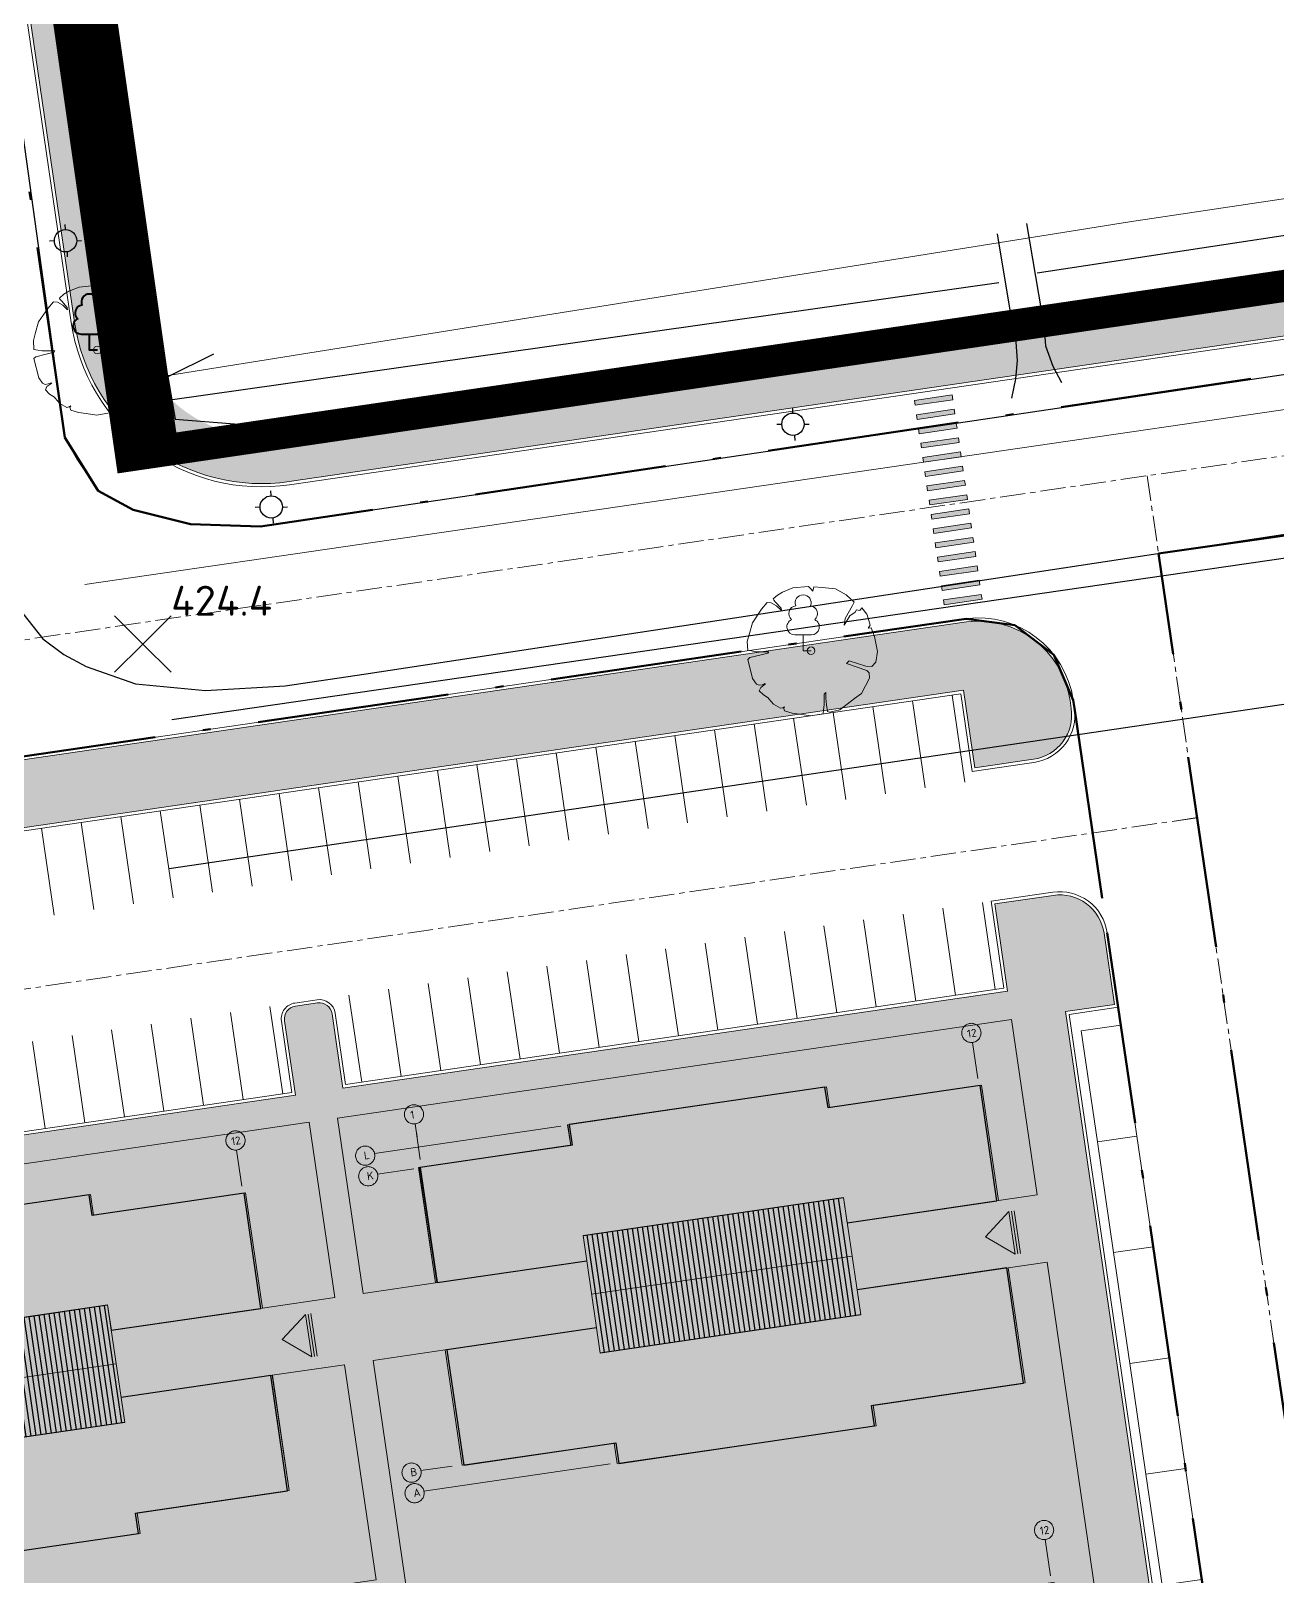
# Model space of a CAD drawing. Header units: metres. Extents: x 2 to 659295185, y -28 to 1124222152.
# Drawn here: x 657062.6 to 657140.5, y 1124363 to 1124459.6 of the extents above; entities that cross this region are included whole.
import ezdxf

# ---------------------------------------------------------------- set-up
doc = ezdxf.new("R2010")
doc.units = ezdxf.units.M
doc.header["$MEASUREMENT"] = 0
for name, pattern in [('ACAD_ISO10W100', [18.5, 12, -3, 0.5, -3]), ('CENTER', [50.8, 31.75, -6.35, 6.35, -6.35]), ('DASHED', [0.75, 0.5, -0.25])]:
    doc.linetypes.add(name, pattern=pattern)
doc.layers.get('0').update_dxf_attribs({"linetype": 'CONTINUOUS'})
for name, color, linetype, lineweight in [("a''brocal", 220, 'CONTINUOUS', 15), ('ACOTADO 500', 7, 'CONTINUOUS', 15), ('Arboles a conservar', 114, 'CONTINUOUS', 15), ('arboles a eliminar', 1, 'CONTINUOUS', 15), ('AREA PARA BASURA', 9, 'CONTINUOUS', 15), ('area verde', 76, 'CONTINUOUS', 13), ('AT', 210, 'CONTINUOUS', 50), ('Canal Drenaje Existente', 162, 'CONTINUOUS', 20), ('Cerca concreto', 12, 'CONTINUOUS', 15), ('eje vial', 1, 'CENTER', 15), ('estaciomamiento', 8, 'CONTINUOUS', 15), ('flecha', 4, 'CONTINUOUS', 15), ('MANZANA URBA', 30, 'ACAD_ISO10W100', 80), ('paso peatonal', 252, 'CONTINUOUS', 5)]:
    doc.layers.add(name, color=color, linetype=linetype, lineweight=lineweight)
doc.layers.add('AREA ACERA', color=7, linetype='CONTINUOUS', lineweight=15, true_color=0xfbe193)
for name, color, linetype in [('CANAL', 5, 'CONTINUOUS'), ('CARRET-PAV', 10, 'CONTINUOUS'), ('CONCRETO', 7, 'DASHED'), ('CURVAS', 2, 'CONTINUOUS'), ('EDIFICIO', 7, 'CONTINUOUS'), ('MANZANA', 30, 'CONTINUOUS'), ('POSTE', 2, 'CONTINUOUS'), ('PUENTE', 7, 'CONTINUOUS'), ('PUNTO-ELEV', 7, 'CONTINUOUS')]:
    doc.layers.add(name, color=color, linetype=linetype)
doc.styles.add('SIMPLEX', font='SIMPLEX', dxfattribs={"width": 1.33})
doc.styles.add('СПДС', font='isocpeur.ttf')

# ---------------------------------------------------------------- blocks, each defined once
blk = doc.blocks.new('SPOTX')
for points in [[(-0.707, -0.707), (0, 0), (0.707, 0.707)], [(0.707, -0.707), (0, 0), (-0.707, 0.707)]]:
    blk.add_lwpolyline(points)
blk = doc.blocks.new('POSTES')
at = {"layer": 'POSTE', "elevation": 431.35}
for points in [[(657806.936, 1127520.61), (657806.945, 1127520.31)], [(657805.972, 1127519.598), (657806.272, 1127519.606)], [(657807.681, 1127519.598), (657807.981, 1127519.606)], [(657807.075, 1127518.893), (657807.083, 1127518.593)]]:
    blk.add_lwpolyline(points, dxfattribs=at)
at = {"layer": 'POSTE', "color": 2}
blk.add_circle((657806.976, 1127519.601, 425.065), 0.7, dxfattribs=at)
blk = doc.blocks.new('fundacion edificio')
at = {"layer": 'EDIFICIO', "lineweight": 15, "ltscale": 4, "elevation": 0, "flags": 128}
for points in [[(656675.553, 1124313.759), (656674.5, 1124320.962), (656683.999, 1124322.351), (656683.811, 1124323.637), (656699.989, 1124326.002), (656700.177, 1124324.716), (656709.676, 1124326.105), (656710.729, 1124318.902), (656701.282, 1124317.52), (656701.051, 1124319.099), (656684.774, 1124316.719), (656685.005, 1124315.141), (656675.553, 1124313.759)], [(656676.166, 1124309.563), (656677.22, 1124302.36), (656686.719, 1124303.749), (656686.907, 1124302.462), (656703.085, 1124304.828), (656702.897, 1124306.114), (656712.396, 1124307.503), (656711.343, 1124314.706), (656701.895, 1124313.325), (656702.125, 1124311.752), (656685.848, 1124309.372), (656685.619, 1124310.945), (656676.166, 1124309.563)]]:
    blk.add_lwpolyline(points, dxfattribs=at)
blk = doc.blocks.new('Edificio')
h = blk.add_hatch(color=252)
h.dxf.hatch_style = 1
h.paths.add_polyline_path([(660750.426, 1121426.812), (660750.324, 1121426.812), (660750.324, 1121419.532), (660750.426, 1121419.532)])
h.paths.add_polyline_path([(660760.026, 1121428.112), (660759.924, 1121428.112), (660759.924, 1121426.812), (660760.026, 1121426.812)])
h.paths.add_polyline_path([(660776.274, 1121428.112), (660776.176, 1121428.112), (660776.176, 1121426.812), (660776.274, 1121426.812)])
h.paths.add_polyline_path([(660785.874, 1121426.812), (660785.776, 1121426.812), (660785.776, 1121419.532), (660785.874, 1121419.532)])
h.paths.add_polyline_path([(660785.874, 1121415.292), (660785.776, 1121415.292), (660785.776, 1121408.012), (660785.874, 1121408.012)])
h.paths.add_polyline_path([(660776.274, 1121408.012), (660776.176, 1121408.012), (660776.176, 1121406.712), (660776.274, 1121406.712)])
h.paths.add_polyline_path([(660760.026, 1121408.012), (660759.924, 1121408.012), (660759.924, 1121406.712), (660760.026, 1121406.712)])
h.paths.add_polyline_path([(660750.426, 1121415.292), (660750.324, 1121415.292), (660750.324, 1121408.012), (660750.426, 1121408.012)])
at = {"layer": 'EDIFICIO', "linetype": 'Continuous', "lineweight": 0}
for color, points in [(254, [(660776.326, 1121421.125), (660776.326, 1121421.125), (660776.326, 1121421.125), (660776.326, 1121419.532), (660785.776, 1121419.532), (660785.776, 1121426.812), (660776.176, 1121426.812), (660776.176, 1121428.112), (660760.026, 1121428.112), (660760.026, 1121426.812), (660750.426, 1121426.812), (660750.426, 1121419.532), (660759.876, 1121419.532), (660759.876, 1121421.125)]), (252, [(660759.876, 1121421.128), (660776.326, 1121421.128), (660776.326, 1121413.703), (660759.876, 1121413.703)]), (254, [(660776.176, 1121406.712), (660776.176, 1121408.012), (660785.776, 1121408.012), (660785.776, 1121415.292), (660776.326, 1121415.292), (660776.326, 1121413.7), (660759.876, 1121413.7), (660759.876, 1121415.292), (660750.426, 1121415.292), (660750.426, 1121408.012), (660760.026, 1121408.012), (660760.026, 1121406.712)])]:
    blk.add_hatch(color=color, dxfattribs=at).paths.add_polyline_path(points)
at = {"layer": 'EDIFICIO', "linetype": 'Continuous', "ltscale": 0.4}
h = blk.add_hatch(dxfattribs=at)
h.set_pattern_fill('LINE', color=9, scale=0.1, angle=90)
h.set_pattern_definition([(90, (6e-11, -1e-11), (-0.3175, 0), [])])
h.paths.add_polyline_path([(660759.877, 1121421.128), (660776.326, 1121421.128), (660776.326, 1121413.703), (660759.877, 1121413.703)])
at = {"elevation": 0}
for points in [[(660776.326, 1121419.532), (660785.776, 1121419.532), (660785.776, 1121426.812), (660776.176, 1121426.812), (660776.176, 1121428.112), (660760.026, 1121428.112), (660760.026, 1121426.812), (660750.426, 1121426.812), (660750.426, 1121419.532), (660759.876, 1121419.532)], [(660759.876, 1121415.292), (660750.426, 1121415.292), (660750.426, 1121408.012), (660760.026, 1121408.012), (660760.026, 1121406.712), (660776.176, 1121406.712), (660776.176, 1121408.012), (660785.776, 1121408.012), (660785.776, 1121415.292), (660776.326, 1121415.292)]]:
    blk.add_lwpolyline(points, dxfattribs=at)
at = {"layer": 'EDIFICIO', "lineweight": 0}
for p, q in [((660750.501, 1121427.305), (660750.501, 1121429.544)), ((660750.501, 1121428.733), (660750.501, 1121429.264))]:
    blk.add_line(p, q, dxfattribs=at)
at = {"layer": 'EDIFICIO', "linetype": 'CENTER', "lineweight": 0}
for p, q in [((660785.701, 1121427.264), (660785.701, 1121429.544)), ((660759.493, 1121428.078), (660747.726, 1121428.078)), ((660750.017, 1121426.77), (660747.726, 1121426.77)), ((660749.698, 1121408.053), (660747.726, 1121408.053)), ((660759.493, 1121406.753), (660747.726, 1121406.753))]:
    blk.add_line(p, q, dxfattribs=at)
at = {"layer": 'EDIFICIO'}
for p, q in [((660750.426, 1121419.535), (660750.426, 1121426.812, 0)), ((660759.876, 1121421.128), (660776.326, 1121421.128))]:
    blk.add_line(p, q, dxfattribs=at)
at = {"layer": 'EDIFICIO', "linetype": 'Continuous', "lineweight": 0}
for p, q in [((660776.326, 1121421.128), (660759.876, 1121421.128)), ((660759.876, 1121421.128), (660759.876, 1121419.533)), ((660759.876, 1121421.128), (660776.326, 1121421.128)), ((660759.876, 1121413.703), (660759.876, 1121421.128)), ((660776.326, 1121419.533), (660776.326, 1121421.128)), ((660776.326, 1121421.128), (660776.326, 1121413.703)), ((660759.876, 1121417.415), (660776.327, 1121417.415)), ((660776.326, 1121413.703), (660776.326, 1121415.293))]:
    blk.add_line(p, q, dxfattribs=at)
at = {"layer": 'EDIFICIO', "linetype": 'Continuous', "lineweight": 0, "flags": 128}
blk.add_lwpolyline([(660760.026, 1121426.815), (660760.026, 1121428.11)], dxfattribs=at)
at = {"layer": 'EDIFICIO', "linetype": 'Continuous', "ltscale": 0.4, "flags": 128}
blk.add_lwpolyline([(660776.326, 1121413.703), (660759.876, 1121413.703)], dxfattribs=at)
at = {"layer": 'EDIFICIO', "linetype": 'CENTER', "lineweight": 0}
for centre in [(660750.519, 1121430.144), (660785.719, 1121430.144), (660747.127, 1121428.034), (660747.127, 1121426.734), (660747.127, 1121408.016), (660747.127, 1121406.716)]:
    blk.add_circle(centre, 0.6, dxfattribs=at)
at = {"lineweight": 15, "rotation": 351.681964438767}
blk.add_blockref('fundacion edificio', (-151669.058, 103932.944), dxfattribs=at)
at = {"layer": 'EDIFICIO', "linetype": 'Continuous', "style": 'СПДС'}
for s, p in [('1', (660750.288, 1121429.887)), ('12', (660785.447, 1121429.874)), ('L', (660747.046, 1121427.795)), ('K', (660747.052, 1121426.495)), ('B', (660747.054, 1121407.778)), ('A', (660747.054, 1121406.478))]:
    blk.add_text(s, height=0.5, dxfattribs=at).set_placement(p)
blk = doc.blocks.new('_I12B5')
at = {"color": 0}
blk.add_lwpolyline([(-0.003, 0.484), (0.013, 0.466), (0.022, 0.499), (0.085, 0.495), (0.191, 0.484), (0.273, 0.437), (0.336, 0.379), (0.324, 0.354), (0.266, 0.252), (0.257, 0.201), (0.303, 0.274), (0.345, 0.303), (0.354, 0.321), (0.381, 0.314), (0.396, 0.336), (0.436, 0.285), (0.438, 0.28), (0.461, 0.2), (0.446, 0.178), (0.469, 0.18), (0.496, 0.112), (0.519, -0.005), (0.506, -0.09), (0.475, -0.122), (0.428, -0.119), (0.297, -0.079), (0.276, -0.099), (0.436, -0.155), (0.454, -0.173), (0.457, -0.213), (0.393, -0.333), (0.339, -0.372), (0.224, -0.46), (0.145, -0.479), (0.128, -0.475), (0.121, -0.422), (0.116, -0.371), (0.114, -0.326), (0.102, -0.339), (0.102, -0.421), (0.097, -0.461), (0.094, -0.492), (-0.004, -0.508), (-0.088, -0.495), (-0.147, -0.488), (-0.208, -0.47), (-0.214, -0.45), (-0.208, -0.437), (-0.222, -0.445), (-0.239, -0.448), (-0.293, -0.418), (-0.33, -0.375), (-0.335, -0.368), (-0.373, -0.345), (-0.406, -0.312), (-0.394, -0.286), (-0.356, -0.259), (-0.361, -0.256), (-0.383, -0.265), (-0.407, -0.269), (-0.428, -0.26), (-0.458, -0.217), (-0.495, -0.067), (-0.48, -0.053), (-0.4, -0.033), (-0.338, -0.018), (-0.331, -0.007), (-0.431, -0.007), (-0.465, -0.001), (-0.495, 0.003), (-0.499, 0.073), (-0.482, 0.136), (-0.459, 0.219), (-0.387, 0.325), (-0.343, 0.377), (-0.311, 0.374), (-0.27, 0.35), (-0.232, 0.314), (-0.235, 0.333), (-0.278, 0.381), (-0.292, 0.396), (-0.296, 0.406), (-0.263, 0.435), (-0.223, 0.459), (-0.142, 0.492), (-0.021, 0.503)], close=True, dxfattribs=at)
blk.add_circle((0, 0), 0.0299, dxfattribs=at)
blk = doc.blocks.new('flecha')
at = {"linetype": 'Continuous', "lineweight": 0}
blk.add_hatch(color=4, dxfattribs=at).paths.add_polyline_path([(-430.478, 177.869), (-432.158, 179.213), (-432.158, 176.525)])
at = {"color": 4, "linetype": 'Continuous', "lineweight": 0, "flags": 128}
for points in [[(-432.494, 176.525), (-432.494, 179.213)], [(-432.326, 176.525), (-432.326, 179.213)]]:
    blk.add_lwpolyline(points, dxfattribs=at)
at = {"linetype": 'Continuous', "lineweight": 0, "flags": 128}
blk.add_lwpolyline([(-430.478, 177.869), (-432.158, 179.213), (-432.158, 176.525), (-430.478, 177.869)], dxfattribs=at)
blk = doc.blocks.new('A$C4697039A')
at = {"layer": 'paso peatonal', "linetype": 'Continuous'}
for points in [[(-0.035, 0.242), (-2.391, -0.102), (-2.348, -0.399), (0.008, -0.055)], [(0.095, -0.648), (-2.261, -0.993), (-2.217, -1.29), (0.138, -0.945)], [(0.225, -1.539), (-2.131, -1.883), (-2.087, -2.18), (0.268, -1.836)], [(0.355, -2.429), (-2, -2.774), (-1.957, -3.071), (0.399, -2.726)], [(0.485, -3.32), (-1.87, -3.664), (-1.827, -3.961), (0.529, -3.617)], [(0.616, -4.21), (-1.74, -4.555), (-1.697, -4.852), (0.659, -4.507)], [(0.746, -5.101), (-1.61, -5.445), (-1.566, -5.742), (0.789, -5.398)], [(0.876, -5.991), (-1.48, -6.336), (-1.436, -6.633), (0.919, -6.288)], [(1.006, -6.882), (-1.349, -7.226), (-1.306, -7.523), (1.05, -7.179)], [(1.136, -7.772), (-1.219, -8.117), (-1.176, -8.414), (1.18, -8.069)], [(1.267, -8.663), (-1.089, -9.007), (-1.046, -9.304), (1.31, -8.96)], [(1.397, -9.553), (-0.959, -9.898), (-0.915, -10.195), (1.44, -9.85)], [(1.527, -10.444), (-0.829, -10.788), (-0.785, -11.085), (1.57, -10.741)], [(1.657, -11.335), (-0.698, -11.679), (-0.655, -11.976), (1.701, -11.631)], [(1.787, -12.225), (-0.568, -12.569), (-0.525, -12.866), (1.831, -12.522)]]:
    blk.add_hatch(color=256, dxfattribs=at).paths.add_polyline_path(points)
at = {"layer": 'paso peatonal', "linetype": 'Continuous', "flags": 128}
for points in [[(-0.035, 0.242), (-2.391, -0.102), (-2.348, -0.399), (0.008, -0.055), (-0.035, 0.242)], [(0.095, -0.648), (-2.261, -0.993), (-2.217, -1.29), (0.138, -0.945), (0.095, -0.648)], [(0.225, -1.539), (-2.131, -1.883), (-2.087, -2.18), (0.268, -1.836), (0.225, -1.539)], [(0.355, -2.429), (-2, -2.774), (-1.957, -3.071), (0.399, -2.726), (0.355, -2.429)], [(0.485, -3.32), (-1.87, -3.664), (-1.827, -3.961), (0.529, -3.617), (0.485, -3.32)], [(0.616, -4.21), (-1.74, -4.555), (-1.697, -4.852), (0.659, -4.507), (0.616, -4.21)], [(0.746, -5.101), (-1.61, -5.445), (-1.566, -5.742), (0.789, -5.398), (0.746, -5.101)], [(0.876, -5.991), (-1.48, -6.336), (-1.436, -6.633), (0.919, -6.288), (0.876, -5.991)], [(1.006, -6.882), (-1.349, -7.226), (-1.306, -7.523), (1.05, -7.179), (1.006, -6.882)], [(1.136, -7.772), (-1.219, -8.117), (-1.176, -8.414), (1.18, -8.069), (1.136, -7.772)], [(1.267, -8.663), (-1.089, -9.007), (-1.046, -9.304), (1.31, -8.96), (1.267, -8.663)], [(1.397, -9.553), (-0.959, -9.898), (-0.915, -10.195), (1.44, -9.85), (1.397, -9.553)], [(1.527, -10.444), (-0.829, -10.788), (-0.785, -11.085), (1.57, -10.741), (1.527, -10.444)], [(1.657, -11.335), (-0.698, -11.679), (-0.655, -11.976), (1.701, -11.631), (1.657, -11.335)], [(1.787, -12.225), (-0.568, -12.569), (-0.525, -12.866), (1.831, -12.522), (1.787, -12.225)]]:
    blk.add_lwpolyline(points, dxfattribs=at)

msp = doc.modelspace()

# ---------------------------------------------------------------- hatches: boundary and pattern name
at = {"layer": 'AREA ACERA'}
h = msp.add_hatch(color=256, dxfattribs=at)
h.dxf.hatch_style = 1
edge = h.paths.add_edge_path()
edge.add_arc((657076.9737, 1124442.2955), 8, 188.317727, 278.317245, ccw=False)
edge.add_line((657069.0579, 1124441.1382), (657044.3138, 1124610.386))
edge.add_line((657044.3138, 1124610.386), (657089.3589, 1124616.9712))
edge.add_line((657089.3589, 1124616.9712), (657089.0688, 1124618.9519))
edge.add_line((657089.0688, 1124618.9519), (657044.0275, 1124612.3551))
edge.add_line((657044.0275, 1124612.3551), (657043.8693, 1124613.4047))
edge.add_arc((657046.8249, 1124608.4143), 5.8, 120.636675, 176.523774)
edge.add_line((657041.0356, 1124608.766), (657042.6958, 1124609.0087))
edge.add_line((657042.6958, 1124609.0087), (657068.0207, 1124435.5187))
edge.add_arc((657076.8659, 1124442.7954), 11.4538, 219.443395, 252.497097)
edge.add_line((657073.4211, 1124431.8719), (657792.9977, 1124537.068))
edge.add_arc((657784.2676, 1124552.4807), 17.7134, 299.528191, 312.15304)
edge.add_line((657796.1553, 1124539.3488), (657078.131, 1124434.3796))
h = msp.add_hatch(color=256, dxfattribs=at)
h.dxf.hatch_style = 1
edge = h.paths.add_edge_path()
edge.add_line((657121.6034, 1124413.551), (657123.3846, 1124413.8104))
edge.add_line((657123.3846, 1124413.8104), (657122.6759, 1124418.658))
edge.add_line((657122.6759, 1124418.658), (657127.1035, 1124419.3053))
edge.add_arc((657121.8187, 1124416.9156), 5.8, 24.331548, 44.20662)
edge.add_line((657125.9763, 1124420.9596), (657122.4156, 1124420.439))
edge.add_line((657122.4156, 1124420.439), (657122.0836, 1124422.7095))
edge.add_arc((657121.8187, 1124416.9156), 5.8, 87.382048, 97.244243)
edge.add_line((657121.0873, 1124422.6693), (657120.2875, 1124422.5523))
edge.add_line((657120.2875, 1124422.5523), (657120.6345, 1124420.1787))
edge.add_line((657120.6345, 1124420.1787), (657120.6344, 1124420.1787))
edge.add_line((657120.6344, 1124420.1787), (657047.5342, 1124409.4919))
edge.add_line((657047.5342, 1124409.4919), (657047.1871, 1124411.8666))
edge.add_line((657047.1871, 1124411.8666), (657044.2186, 1124411.4326))
edge.add_line((657044.2186, 1124411.4326), (657044.5658, 1124409.0579))
edge.add_line((657044.5658, 1124409.0579), (656981.0192, 1124399.7679))
edge.add_arc((656986.1606, 1124397.0835), 5.8, 152.430053, 172.309305)
edge.add_line((656980.4128, 1124397.8597), (656986.8197, 1124398.7969))
edge.add_line((656986.8197, 1124398.7969), (656987.5284, 1124393.9497))
edge.add_line((656987.5284, 1124393.9497), (656989.3096, 1124394.209))
edge.add_line((656989.3096, 1124394.209), (656988.6007, 1124399.0573))
edge.add_line((656988.6007, 1124399.0573), (657120.8948, 1124418.3976))
edge.add_line((657120.8948, 1124418.3976), (657121.6034, 1124413.551))
h = msp.add_hatch(color=256, dxfattribs=at)
h.dxf.hatch_style = 1
edge = h.paths.add_edge_path()
edge.add_line((657004.586, 1124289.7236), (657002.9111, 1124301.1792))
edge.add_line((657002.9111, 1124301.1792), (657015.0839, 1124302.9589))
edge.add_line((657015.0839, 1124302.9589), (657014.4704, 1124307.1546))
edge.add_line((657014.4704, 1124307.1546), (657002.2977, 1124305.3746))
edge.add_line((657002.2977, 1124305.3746), (656998.3685, 1124332.2489))
edge.add_line((656998.3685, 1124332.2489), (657010.5413, 1124334.0286))
edge.add_line((657010.5413, 1124334.0286), (657009.9279, 1124338.2244))
edge.add_line((657009.9279, 1124338.2244), (656997.7551, 1124336.4443))
edge.add_line((656997.7551, 1124336.4443), (656993.826, 1124363.3186))
edge.add_line((656993.826, 1124363.3186), (657005.9987, 1124365.0983))
edge.add_line((657005.9987, 1124365.0983), (657005.3853, 1124369.2941))
edge.add_line((657005.3853, 1124369.2941), (656993.2126, 1124367.514))
edge.add_line((656993.2126, 1124367.514), (656991.6099, 1124378.4759))
edge.add_line((656991.6099, 1124378.4759), (657034.0199, 1124384.6764))
edge.add_line((657034.0199, 1124384.6764), (657035.6229, 1124373.715))
edge.add_line((657035.6229, 1124373.715), (657021.6625, 1124371.6735))
edge.add_line((657021.6625, 1124371.6735), (657022.2758, 1124367.4785))
edge.add_line((657022.2758, 1124367.4785), (657036.236, 1124369.5195))
edge.add_line((657036.236, 1124369.5195), (657040.1651, 1124342.6453))
edge.add_line((657040.1651, 1124342.6453), (657026.2052, 1124340.603))
edge.add_line((657026.2052, 1124340.603), (657026.8185, 1124336.4085))
edge.add_line((657026.8185, 1124336.4085), (657040.7785, 1124338.4499))
edge.add_line((657040.7785, 1124338.4499), (657044.7078, 1124311.5756))
edge.add_line((657044.7078, 1124311.5756), (657030.7476, 1124309.5341))
edge.add_line((657030.7476, 1124309.5341), (657031.361, 1124305.339))
edge.add_line((657031.361, 1124305.339), (657045.3211, 1124307.3802))
edge.add_line((657045.3211, 1124307.3802), (657046.9923, 1124295.9497))
edge.add_line((657046.9923, 1124295.9497), (657048.7734, 1124296.2101))
edge.add_line((657048.7734, 1124296.2101), (657047.1022, 1124307.6406))
edge.add_line((657047.1022, 1124307.6406), (657061.0687, 1124309.6834))
edge.add_line((657061.0687, 1124309.6834), (657060.4553, 1124313.8791))
edge.add_line((657060.4553, 1124313.8791), (657046.4888, 1124311.836))
edge.add_line((657046.4888, 1124311.836), (657044.6544, 1124324.3824))
edge.add_line((657044.6544, 1124324.3824), (657038.0144, 1124369.7796))
edge.add_line((657038.0144, 1124369.7796), (657051.9836, 1124371.8228))
edge.add_line((657051.9836, 1124371.8228), (657051.3699, 1124376.0182))
edge.add_line((657051.3699, 1124376.0182), (657037.4036, 1124373.9754))
edge.add_line((657037.4036, 1124373.9754), (657035.8011, 1124384.9362))
edge.add_line((657035.8011, 1124384.9362), (657080.0072, 1124391.3994))
edge.add_line((657080.0072, 1124391.3994), (657081.6094, 1124380.439))
edge.add_line((657081.6094, 1124380.439), (657067.6473, 1124378.3984))
edge.add_line((657067.6473, 1124378.3984), (657068.2607, 1124374.203))
edge.add_line((657068.2607, 1124374.203), (657082.223, 1124376.2443))
edge.add_line((657082.223, 1124376.2443), (657084.1877, 1124362.8058))
edge.add_line((657084.1877, 1124362.8058), (657039.9801, 1124356.3398))
edge.add_line((657039.9801, 1124356.3398), (657040.2402, 1124354.5613))
edge.add_line((657040.2402, 1124354.5613), (657084.4481, 1124361.0247))
edge.add_line((657084.4481, 1124361.0247), (657088.6001, 1124332.6266))
edge.add_line((657088.6001, 1124332.6266), (657044.3943, 1124326.1608))
edge.add_line((657044.3943, 1124326.1608), (657044.6543, 1124324.3824))
edge.add_line((657044.6543, 1124324.3824), (657088.8605, 1124330.8456))
edge.add_line((657088.8605, 1124330.8456), (657090.6944, 1124318.2995))
edge.add_line((657090.6944, 1124318.2995), (657076.7325, 1124316.2582))
edge.add_line((657076.7325, 1124316.2582), (657077.3458, 1124312.0636))
edge.add_line((657077.3458, 1124312.0636), (657091.3082, 1124314.1042))
edge.add_line((657091.3082, 1124314.1042), (657092.9795, 1124302.6727))
edge.add_line((657092.9795, 1124302.6727), (657094.7606, 1124302.9331))
edge.add_line((657094.7606, 1124302.9331), (657093.0893, 1124314.3646))
edge.add_line((657093.0893, 1124314.3646), (657107.0559, 1124316.407))
edge.add_line((657107.0559, 1124316.407), (657106.4424, 1124320.6024))
edge.add_line((657106.4424, 1124320.6024), (657092.4759, 1124318.56))
edge.add_line((657092.4759, 1124318.56), (657088.546, 1124345.4342))
edge.add_line((657088.546, 1124345.4342), (657102.5134, 1124347.4763))
edge.add_line((657102.5134, 1124347.4763), (657101.8998, 1124351.6721))
edge.add_line((657101.8998, 1124351.6721), (657087.9333, 1124349.6297))
edge.add_line((657087.9333, 1124349.6297), (657084.0041, 1124376.504))
edge.add_line((657084.0041, 1124376.504), (657097.9707, 1124378.5464))
edge.add_line((657097.9707, 1124378.5464), (657097.3572, 1124382.7418))
edge.add_line((657097.3572, 1124382.7418), (657083.3907, 1124380.6998))
edge.add_line((657083.3907, 1124380.6998), (657081.7883, 1124391.6592))
edge.add_line((657081.7883, 1124391.6592), (657123.9036, 1124397.8167))
edge.add_line((657123.9036, 1124397.8167), (657125.506, 1124386.8573))
edge.add_line((657125.506, 1124386.8573), (657113.6345, 1124385.1216))
edge.add_line((657113.6345, 1124385.1216), (657114.2479, 1124380.9262))
edge.add_line((657114.2479, 1124380.9262), (657126.1194, 1124382.6619))
edge.add_line((657126.1194, 1124382.6619), (657130.0486, 1124355.7876))
edge.add_line((657130.0486, 1124355.7876), (657118.1771, 1124354.0519))
edge.add_line((657118.1771, 1124354.0519), (657118.7905, 1124349.8565))
edge.add_line((657118.7905, 1124349.8565), (657130.6619, 1124351.5922))
edge.add_line((657130.6619, 1124351.5922), (657134.5911, 1124324.7179))
edge.add_line((657134.5911, 1124324.7179), (657122.7196, 1124322.9825))
edge.add_line((657122.7196, 1124322.9825), (657123.333, 1124318.7871))
edge.add_line((657123.333, 1124318.7871), (657135.2044, 1124320.5228))
edge.add_line((657135.2044, 1124320.5228), (657136.8792, 1124309.0678))
edge.add_line((657136.8792, 1124309.0678), (657138.6609, 1124309.3242))
edge.add_line((657138.6609, 1124309.3242), (657125.6859, 1124398.0773))
edge.add_line((657125.6859, 1124398.0773), (657130.335, 1124398.7568))
edge.add_arc((657203.1362, 1124410.3062), 73.7116, 187.615427, 189.014473, ccw=False)
edge.add_line((657130.0748, 1124400.5377), (657125.4243, 1124399.8578))
edge.add_line((657125.4243, 1124399.8578), (657124.6287, 1124405.2994))
edge.add_line((657124.6287, 1124405.2994), (657122.8477, 1124405.039))
edge.add_line((657122.8477, 1124405.039), (657123.6433, 1124399.5975))
edge.add_line((657123.6433, 1124399.5975), (656991.3503, 1124380.2574))
edge.add_line((656991.3503, 1124380.2574), (656990.5537, 1124385.6994))
edge.add_line((656990.5537, 1124385.6994), (656988.7727, 1124385.439))
edge.add_line((656988.7727, 1124385.439), (656989.5683, 1124379.9968))
edge.add_line((656989.5683, 1124379.9968), (656982.939, 1124379.0277))
edge.add_arc((657894.8741, 1124511.4536), 921.5, 188.2624067, 188.3743322)
edge.add_line((656983.1994, 1124377.2465), (656989.8288, 1124378.2158))
edge.add_line((656989.8288, 1124378.2158), (657002.8049, 1124289.4632))
edge.add_line((657002.8049, 1124289.4632), (657004.586, 1124289.7236))
h = msp.add_hatch(color=256, dxfattribs=at)
h.dxf.hatch_style = 1
h.paths.add_polyline_path([(657128.8699, 1124387.3491), (657127.287, 1124387.1177), (657127.8998, 1124382.9266), (657129.4827, 1124383.1581)])
at = {"layer": 'AREA PARA BASURA'}
h = msp.add_hatch(color=256, dxfattribs=at)
h.dxf.hatch_style = 1
h.paths.add_polyline_path([(657079.1517, 1124393.0932), (657082.1201, 1124393.5272), (657081.4401, 1124398.1778, 0.4142133), (657080.5328, 1124398.8536), (657079.1476, 1124398.6511, 0.4142138), (657078.4717, 1124397.7437)])
at = {"layer": 'area verde'}
h = msp.add_hatch(color=256, dxfattribs=at)
h.dxf.hatch_style = 1
h.paths.add_polyline_path([(657042.6958, 1124609.0087), (657041.0371, 1124608.7662, 0.0516547), (657041.0872, 1124607.5669), (657065.3417, 1124441.406, 0.142336), (657068.0283, 1124435.4667)])
h = msp.add_hatch(color=256, dxfattribs=at)
h.dxf.hatch_style = 1
edge = h.paths.add_edge_path()
edge.add_line((657073.4211, 1124431.8719), (657792.9977, 1124537.068))
edge.add_arc((657784.2676, 1124552.4807), 17.7135, 278.349835, 299.528168, ccw=False)
edge.add_line((657786.8398, 1124534.955), (657078.7532, 1124431.4387))
edge.add_arc((657077.0096, 1124443.0085), 11.7005, 252.139544, 278.569885, ccw=False)
h = msp.add_hatch(color=256, dxfattribs=at)
h.dxf.hatch_style = 1
edge = h.paths.add_edge_path()
edge.add_line((657122.6759, 1124418.658), (657123.3857, 1124413.8029))
edge.add_line((657123.3857, 1124413.8029), (657125.2671, 1124414.0843))
edge.add_arc((657124.8733, 1124416.8442), 2.7879, 278.121377, 368.41772)
edge.add_line((657127.6311, 1124417.2524), (657127.5577, 1124417.7547))
edge.add_arc((657121.8187, 1124416.9156), 5.8, 8.318257, 24.331548)
edge.add_line((657127.1035, 1124419.3053), (657122.6759, 1124418.658))
edge = h.paths.add_edge_path()
edge.add_line((657122.0836, 1124422.7095), (657122.4155, 1124420.439))
edge.add_line((657122.4155, 1124420.439), (657125.9763, 1124420.9596))
edge.add_arc((657121.8187, 1124416.9156), 5.8, 44.20662, 87.382048)
edge = h.paths.add_edge_path()
edge.add_line((656980.5802, 1124395.1598), (656980.4934, 1124395.7535))
edge.add_arc((656983.264, 1124396.1586), 2.8001, 188.318426, 278.281871)
edge.add_line((656983.6674, 1124393.3877), (656987.5284, 1124393.9497))
edge.add_line((656987.5284, 1124393.9497), (656986.8197, 1124398.7969))
edge.add_line((656986.8197, 1124398.7969), (656980.4128, 1124397.8597))
edge.add_arc((656986.1617, 1124397.0835), 5.8011, 172.310857, 188.318896)
edge.add_line((656980.4217, 1124396.2442), (656980.5802, 1124395.1598))
h = msp.add_hatch(color=256, dxfattribs=at)
h.dxf.hatch_style = 1
edge = h.paths.add_edge_path()
edge.add_line((657044.2186, 1124411.4326), (656985.3216, 1124402.8225))
edge.add_arc((656986.1606, 1124397.0835), 5.8, 98.317224, 152.430053)
edge.add_line((656981.0192, 1124399.7679), (657044.5658, 1124409.0579))
edge.add_line((657044.5658, 1124409.0579), (657044.2186, 1124411.4326))
edge = h.paths.add_edge_path()
edge.add_line((657120.6344, 1124420.1787), (657120.2885, 1124422.5456))
edge.add_arc((657120.8291, 1124416.7709), 5.8, 95.348368, 98.317224)
edge.add_line((657119.9901, 1124422.5099), (657047.1871, 1124411.8666))
edge.add_line((657047.1871, 1124411.8666), (657047.5342, 1124409.4919))
edge.add_line((657047.5342, 1124409.4919), (657120.6344, 1124420.1787))
h = msp.add_hatch(color=256, dxfattribs=at)
h.dxf.hatch_style = 1
edge = h.paths.add_edge_path()
edge.add_line((657124.6287, 1124405.2994), (657125.4243, 1124399.8578))
edge.add_line((657125.4243, 1124399.8578), (657130.0751, 1124400.5355))
edge.add_arc((655827.1609, 1124210.4376), 1316.7089, 8.3010025, 8.3446026)
edge.add_line((657129.93, 1124401.5269), (657129.6844, 1124403.2089))
edge.add_arc((657126.9142, 1124402.8043), 2.7995, 8.309423, 98.327305)
edge.add_line((657126.5088, 1124405.5743), (657124.6287, 1124405.2994))
h = msp.add_hatch(color=256, dxfattribs=at)
h.dxf.hatch_style = 1
h.paths.add_polyline_path([(656993.2122, 1124367.5167), (656995.9334, 1124367.9145), (656994.8801, 1124375.1178), (657004.3792, 1124376.5068), (657004.1911, 1124377.7931), (657020.3691, 1124380.1584), (657020.5572, 1124378.8721), (657030.0566, 1124380.2582), (657031.1097, 1124373.0548), (657035.6222, 1124373.7173), (657034.0193, 1124384.6805), (656991.6092, 1124378.4805)])
h.paths.add_polyline_path([(656996.5284, 1124363.7164), (656993.8256, 1124363.3213), (656997.7547, 1124336.447), (657000.4759, 1124336.8448), (656999.4227, 1124344.0481), (657008.9217, 1124345.4369), (657008.7344, 1124346.7182), (657024.9124, 1124349.0835), (657025.0997, 1124347.8022), (657034.5991, 1124349.1885), (657035.6523, 1124341.9851), (657040.1648, 1124342.6476), (657036.2356, 1124369.5219), (657031.7227, 1124368.8621), (657032.7759, 1124361.6587), (657023.2773, 1124360.2672), (657023.4654, 1124358.9808), (657007.2874, 1124356.6155), (657007.0993, 1124357.9018), (656997.5999, 1124356.5157)])
h.paths.add_polyline_path([(656998.3682, 1124332.2516), (657002.2974, 1124305.3773), (657005.0185, 1124305.7751), (657003.9653, 1124312.9783), (657013.4643, 1124314.3671), (657013.277, 1124315.6485), (657029.4542, 1124318.019), (657029.6423, 1124316.7327), (657039.1413, 1124318.1214), (657040.1945, 1124310.918), (657044.7074, 1124311.5778), (657040.7782, 1124338.4522), (657036.2653, 1124337.7924), (657037.3185, 1124330.5889), (657027.8199, 1124329.1974), (657028.0079, 1124327.9111), (657011.8295, 1124325.5485), (657011.6415, 1124326.8348), (657002.1429, 1124325.4433), (657001.0897, 1124332.6467)])
h.paths.add_polyline_path([(657005.6322, 1124301.577), (657002.9108, 1124301.1819), (657004.586, 1124289.7238), (657047, 1124295.9269), (657045.3251, 1124307.3831), (657040.8083, 1124306.72), (657041.8614, 1124299.5165), (657032.3624, 1124298.1277), (657032.5505, 1124296.8414), (657016.3725, 1124294.4761), (657016.1844, 1124295.7624), (657006.685, 1124294.3763)])
h.paths.add_polyline_path([(657047.1019, 1124307.6428), (657051.6087, 1124308.2997), (657052.6619, 1124301.1557), (657062.1693, 1124302.4869), (657062.3574, 1124301.2006), (657078.5354, 1124303.5659), (657078.3473, 1124304.8522), (657087.8461, 1124306.2425), (657086.7929, 1124313.4459), (657091.3079, 1124314.106), (657092.9838, 1124302.6439), (657048.7768, 1124296.1865)])
h.paths.add_polyline_path([(657046.4884, 1124311.8382), (657051.0037, 1124312.497), (657049.9506, 1124319.7003), (657059.4492, 1124321.0917), (657059.2619, 1124322.373), (657075.4395, 1124324.7408), (657075.6276, 1124323.4545), (657085.1264, 1124324.8447), (657086.1795, 1124317.6413), (657090.6945, 1124318.3014), (657088.8605, 1124330.8456), (657044.6544, 1124324.3824)])
h.paths.add_polyline_path([(657038.0169, 1124369.7801), (657042.5322, 1124370.4402), (657043.5851, 1124363.2369), (657053.0842, 1124364.6263), (657053.2722, 1124363.34), (657069.4504, 1124365.7038), (657069.2624, 1124366.9901), (657078.7611, 1124368.3804), (657077.7081, 1124375.5839), (657082.2211, 1124376.2418), (657084.1871, 1124362.8025), (657039.983, 1124356.3409)])
h.paths.add_polyline_path([(657037.4033, 1124373.9776), (657041.9184, 1124374.6378), (657040.8651, 1124381.841), (657050.3644, 1124383.2286), (657050.1763, 1124384.5149), (657066.3543, 1124386.8802), (657066.5424, 1124385.5939), (657076.0412, 1124386.9841), (657077.0944, 1124379.7807), (657081.6073, 1124380.4405), (657080.0044, 1124391.4035), (657035.8005, 1124384.9406)])
h.paths.add_polyline_path([(657083.3905, 1124380.7013), (657087.9058, 1124381.36), (657086.8525, 1124388.5632), (657096.3514, 1124389.9536), (657096.1633, 1124391.24), (657112.3413, 1124393.6053), (657112.5293, 1124392.319), (657122.0284, 1124393.7078), (657123.0815, 1124386.5043), (657125.5057, 1124386.8588), (657123.9037, 1124397.8164), (657081.7883, 1124391.6595)])
h.paths.add_polyline_path([(657088.5189, 1124377.166), (657084.0039, 1124376.5059), (657087.933, 1124349.6316), (657092.547, 1124350.3062), (657091.4938, 1124357.5094), (657100.8938, 1124358.8849), (657100.7064, 1124360.1663), (657116.8846, 1124362.5305), (657117.0719, 1124361.2493), (657126.5711, 1124362.6366), (657127.6243, 1124355.4331), (657130.0483, 1124355.7891), (657126.1191, 1124382.6634), (657123.6952, 1124382.3075), (657124.7483, 1124375.104), (657115.2493, 1124373.7152), (657115.4374, 1124372.4289), (657099.2592, 1124370.0651), (657099.0711, 1124371.3514), (657089.5721, 1124369.9626)])
h.paths.add_polyline_path([(657088.5466, 1124345.4349), (657092.4758, 1124318.5606), (657096.9909, 1124319.2206), (657095.9377, 1124326.4238), (657105.4365, 1124327.8142), (657105.2492, 1124329.0955), (657121.4267, 1124331.4644), (657121.6147, 1124330.1781), (657131.1135, 1124331.5683), (657132.1667, 1124324.3649), (657134.5909, 1124324.7193), (657130.6617, 1124351.5936), (657128.2377, 1124351.2378), (657129.2909, 1124344.0343), (657119.7919, 1124342.6455), (657119.98, 1124341.3592), (657103.8403, 1124338.9995), (657103.6523, 1124340.2858), (657094.1147, 1124338.8929), (657093.0615, 1124346.0963)])
h.paths.add_polyline_path([(657097.6041, 1124315.0266), (657093.089, 1124314.3664), (657094.7649, 1124302.9041), (657136.8805, 1124309.0588), (657135.2044, 1124320.5232), (657132.7801, 1124320.1695), (657133.8333, 1124312.9661), (657124.3345, 1124311.5758), (657124.5225, 1124310.2895), (657108.3445, 1124307.9242), (657108.1565, 1124309.2105), (657098.6572, 1124307.8231)])
h = msp.add_hatch(color=256, dxfattribs=at)
h.dxf.hatch_style = 1
h.paths.add_polyline_path([(657127.287, 1124387.1177), (657128.8699, 1124387.3491), (657127.2677, 1124398.3081), (657125.6847, 1124398.0771)])
h.paths.add_polyline_path([(657131.8296, 1124356.048), (657133.4124, 1124356.2794), (657129.4827, 1124383.1581), (657127.8998, 1124382.9266)])
h.paths.add_polyline_path([(657136.372, 1124324.9797), (657137.9548, 1124325.2111), (657134.0253, 1124352.0878), (657132.4424, 1124351.8564)])
edge = h.paths.add_edge_path()
edge.add_line((657138.5684, 1124321.0137), (657136.9856, 1124320.7823))
edge.add_line((657136.9856, 1124320.7823), (657138.6608, 1124309.3246))
edge.add_line((657138.6608, 1124309.3246), (657143.0335, 1124309.9597))
edge.add_arc((657141.1951, 1124308.5775), 2.3, 36.938401, 98.317977)
edge.add_line((657140.8624, 1124310.8533), (657140.0709, 1124310.7376))
edge.add_line((657140.0709, 1124310.7376), (657138.5684, 1124321.0137))

# ---------------------------------------------------------------- linework, layer by layer
at = {"layer": "a''brocal", "elevation": 433.2399, "flags": 128}
for points in [[(657128.7979, 1124626.9416), (657045.9234, 1124614.3462, 0.4124931), (657040.8879, 1124607.5477), (657065.1438, 1124441.3771, 0.4149818), (657078.7824, 1124431.2408), (657786.8688, 1124534.7571)], [(657122.3306, 1124625.7564), (657045.9535, 1124614.1485), (657045.9535, 1124614.1485, 0.4124931), (657041.0858, 1124607.5765), (657041.0858, 1124607.5765), (657065.3417, 1124441.406, 0.4149878), (657078.7532, 1124431.4387), (657786.8398, 1124534.955)], [(657121.0602, 1124422.8674, -0.4088259), (657127.7556, 1124417.7836), (657127.829, 1124417.2815, -0.4158953), (657125.2935, 1124413.8861), (657124.7215, 1124413.8029), (657121.4344, 1124413.3243), (657120.7259, 1124418.1708), (656988.8276, 1124398.8884), (656989.5364, 1124394.0399), (656983.698, 1124393.1901, -0.4142126), (656980.2955, 1124395.7245), (656980.2494, 1124396.0397), (656980.2238, 1124396.2153, -0.41423), (656985.2927, 1124403.0204), (657121.0602, 1124422.8674)]]:
    msp.add_lwpolyline(points, format="xyb", dxfattribs=at)
msp.add_lwpolyline([(657121.0873, 1124422.6693, -0.408734), (657127.5577, 1124417.7547), (657127.6311, 1124417.2524, -0.4159459), (657125.2651, 1124414.084), (657124.6927, 1124414.0008), (657121.6034, 1124413.551), (657120.8948, 1124418.3976), (656988.6007, 1124399.0573), (656989.3096, 1124394.209), (656983.6692, 1124393.388, -0.4142126), (656980.4934, 1124395.7534), (656980.4473, 1124396.0686), (656980.4217, 1124396.2442, -0.41423), (656985.3216, 1124402.8225)], format="xyb", close=True, dxfattribs=at)
at = {"layer": "a''brocal", "elevation": 433.2399}
for points in [[(657036.1328, 1124386.8042), (657079.1517, 1124393.0932), (657078.4717, 1124397.7437, -0.4142141), (657079.1476, 1124398.6511), (657080.5328, 1124398.8536, -0.4142135), (657081.4401, 1124398.1778), (657082.1201, 1124393.5272), (657123.6432, 1124399.5981), (657122.8477, 1124405.039), (657126.5088, 1124405.5743, -0.4142146), (657129.6844, 1124403.2088), (657130.3351, 1124398.7581), (657127.2675, 1124398.3096), (657140.0709, 1124310.7376)], [(657036.3018, 1124387.0311), (657078.9248, 1124393.2621), (657078.2738, 1124397.7148, -0.4142141), (657079.1186, 1124398.849), (657080.5039, 1124399.0515, -0.4142135), (657081.638, 1124398.2067), (657082.2891, 1124393.754), (657123.4163, 1124399.7671), (657122.6208, 1124405.208), (657126.4798, 1124405.7722, -0.4142146), (657129.8823, 1124403.2378), (657130.5619, 1124398.5891), (657127.4943, 1124398.1406), (657140.2398, 1124310.9644)]]:
    msp.add_lwpolyline(points, format="xyb", dxfattribs=at)
at = {"layer": 'Arboles a conservar', "lineweight": 40, "elevation": 433.2399}
for points in [[(657066.7737, 1124439.6585), (657066.2737, 1124439.6585), (657066.2737, 1124440.6527), (657066.7869, 1124440.6527, 0.7980424), (657067.0032, 1124441.6035, 0.6363283), (657066.7365, 1124442.4692, 0.5330644), (657066.2737, 1124443.1585, 0.5330644), (657065.8109, 1124442.4692, 0.6363283), (657065.5443, 1124441.6035, 0.7980424), (657065.7606, 1124440.6527), (657066.2737, 1124440.6527)], [(657066.7738, 1124439.6583), (657066.2738, 1124439.6583), (657066.2738, 1124440.6525), (657066.7869, 1124440.6525, 0.7980424), (657067.0032, 1124441.6033, 0.6363283), (657066.7366, 1124442.469, 0.5330644), (657066.2738, 1124443.1583, 0.5330644), (657065.811, 1124442.469, 0.6363283), (657065.5443, 1124441.6033, 0.7980424), (657065.7606, 1124440.6525), (657066.2738, 1124440.6525)], [(657066.7738, 1124439.6583), (657066.2738, 1124439.6583), (657066.2738, 1124440.6525), (657066.7869, 1124440.6525, 0.7980424), (657067.0032, 1124441.6033, 0.6363283), (657066.7366, 1124442.469, 0.5330644), (657066.2738, 1124443.1583, 0.5330644), (657065.811, 1124442.469, 0.6363283), (657065.5443, 1124441.6033, 0.7980424), (657065.7606, 1124440.6525), (657066.2738, 1124440.6525)]]:
    msp.add_lwpolyline(points, format="xyb", dxfattribs=at)
at = {"layer": 'arboles a eliminar', "elevation": 433.2399}
msp.add_lwpolyline([(657111.3779, 1124420.8611), (657110.8779, 1124420.8611), (657110.8779, 1124421.8553), (657111.3911, 1124421.8553, 0.7980424), (657111.6074, 1124422.8061, 0.6363283), (657111.3407, 1124423.6718, 0.5330644), (657110.8779, 1124424.3611, 0.5330644), (657110.4152, 1124423.6718, 0.6363283), (657110.1485, 1124422.8061, 0.7980424), (657110.3648, 1124421.8553), (657110.8779, 1124421.8553)], format="xyb", dxfattribs=at)
at = {"layer": 'area verde'}
msp.add_line((657068.0283, 1124435.4667, 433.2399), (657042.5054, 1124610.3129, 433.2399), dxfattribs=at)
at = {"layer": 'area verde', "elevation": 433.2399}
for points in [[(657083.3905, 1124380.7013), (657087.9058, 1124381.36), (657086.8525, 1124388.5632), (657096.3514, 1124389.9536), (657096.1633, 1124391.24), (657112.3413, 1124393.6053), (657112.5293, 1124392.319), (657122.0284, 1124393.7078), (657123.0815, 1124386.5043), (657125.5057, 1124386.8588), (657123.9037, 1124397.8164), (657081.7883, 1124391.6595), (657083.3905, 1124380.7013)], [(657037.4033, 1124373.9776), (657041.9184, 1124374.6378), (657040.8651, 1124381.841), (657050.3644, 1124383.2286), (657050.1763, 1124384.5149), (657066.3543, 1124386.8802), (657066.5424, 1124385.5939), (657076.0412, 1124386.9841), (657077.0944, 1124379.7807), (657081.6073, 1124380.4405), (657080.0044, 1124391.4035), (657035.8005, 1124384.9406), (657037.4033, 1124373.9776)], [(657088.5189, 1124377.166), (657084.0039, 1124376.5059), (657087.933, 1124349.6316), (657092.547, 1124350.3062), (657091.4938, 1124357.5094), (657100.8938, 1124358.8849), (657100.7064, 1124360.1663), (657116.8846, 1124362.5305), (657117.0719, 1124361.2493), (657126.5711, 1124362.6366), (657127.6243, 1124355.4331), (657130.0483, 1124355.7891), (657126.1191, 1124382.6634), (657123.6952, 1124382.3075), (657124.7483, 1124375.104), (657115.2493, 1124373.7152), (657115.4374, 1124372.4289), (657099.2592, 1124370.0651), (657099.0711, 1124371.3514), (657089.5721, 1124369.9626), (657088.5189, 1124377.166)], [(657038.0169, 1124369.7801), (657042.5322, 1124370.4402), (657043.5851, 1124363.2369), (657053.0842, 1124364.6263), (657053.2722, 1124363.34), (657069.4504, 1124365.7038), (657069.2624, 1124366.9901), (657078.7611, 1124368.3804), (657077.7081, 1124375.5839), (657082.2211, 1124376.2418), (657084.1871, 1124362.8025), (657039.983, 1124356.3409), (657038.0169, 1124369.7801)]]:
    msp.add_lwpolyline(points, dxfattribs=at)
at = {"layer": 'AT', "lineweight": 0}
msp.add_line((657066, 1124425), (657786, 1124530), dxfattribs=at)
at = {"layer": 'CANAL', "linetype": 'Continuous'}
for points, elevation in [([(657125.5065, 1124444.482), (657192.0545, 1124454.593)], -1.9893), ([(657071.1695, 1124436.533), (657123.0985, 1124443.87)], -0.2145), ([(657071.1695, 1124436.533), (657123.0985, 1124443.87)], -0.2145)]:
    msp.add_lwpolyline(points, dxfattribs=dict(at, elevation=elevation))
at = {"layer": 'Canal Drenaje Existente', "color": 5, "elevation": 433.2399, "flags": 128}
for points in [[(657131.2708, 1124447.6643), (657283.6228, 1124470.4493), (657486.1568, 1124500.6463), (657585.5378, 1124514.5973), (657733.1205, 1124535.0748)], [(657131.2708, 1124447.6643), (657070.8098, 1124438.0063)], [(657149.7938, 1124445.2993), (657069.3844, 1124434.1227)], [(657070.8098, 1124438.0063), (657069.5428, 1124437.8211)]]:
    msp.add_lwpolyline(points, dxfattribs=at)
at = {"layer": 'CARRET-PAV', "linetype": 'Continuous', "flags": 128}
for points, elevation in [([(657205.7482, 1124638.3458), (657186.5615, 1124635.702), (657079.2545, 1124620.005), (657044.6525, 1124614.943), (657042.9025, 1124614.385), (657041.0345, 1124613.379), (657040.2005, 1124612.572), (657039.6635, 1124611.349), (657039.4495, 1124610.064), (657039.6365, 1124608.891), (657045.9255, 1124562.768), (657056.7335, 1124491.646), (657064.7495, 1124434.194), (657065.5275, 1124432.792), (657066.8235, 1124430.862), (657069.0055, 1124429.666), (657072.7025, 1124428.758), (657076.9725, 1124428.638), (657131.5305, 1124436.738), (657187.7555, 1124445.097), (657197.057, 1124446.4804)], 2.8474), ([(657030.7698, 1124619.3953), (657038.1415, 1124568.456), (657054.3505, 1124459.063), (657059.0505, 1124427.328), (657061.4935, 1124423.987), (657063.3745, 1124421.608), (657064.6865, 1124420.63), (657066.0735, 1124419.882), (657069.1635, 1124418.797), (657073.5305, 1124418.388), (657078.5165, 1124418.661), (657083.4195, 1124419.408), (657170.1795, 1124432.58), (657259.9175, 1124444.98), (657330.4075, 1124455.079), (657330.4805, 1124454.593), (657331.8665, 1124454.238), (657332.5642, 1124452.9368)], -0.0195)]:
    msp.add_lwpolyline(points, dxfattribs=dict(at, elevation=elevation))
at = {"layer": 'Cerca concreto', "color": 12, "linetype": 'DASHED', "ltscale": 5, "elevation": 433.2399, "flags": 128}
msp.add_lwpolyline([(657044.8242, 1124608.4063, 4, 4, 0), (657069.8732, 1124433.2259, 2, 2, 0), (657762.2288, 1124534.9256, 2, 2, 0), (657791.2332, 1124538.712, 2, 2, 0)], format="xyseb", dxfattribs=at)
at = {"layer": 'CONCRETO', "linetype": 'Continuous'}
for points, elevation in [([(657125.9295, 1124441.267), (657126.0295, 1124439.911), (657126.4805, 1124438.639), (657127.0165, 1124437.629)], -0.0098), ([(657123.9255, 1124436.645), (657124.1785, 1124437.861), (657124.2675, 1124439.011), (657124.1965, 1124440.153), (657124.0145, 1124440.896)], -0.0488)]:
    msp.add_lwpolyline(points, dxfattribs=dict(at, elevation=elevation))
at = {"layer": 'CURVAS', "lineweight": 0}
msp.add_line((657066, 1124425), (657786, 1124530), dxfattribs=at)
at = {"layer": 'eje vial', "ltscale": 0.05, "elevation": 433.2399, "flags": 128}
for points in [[(657765.647, 1124524.3873), (656638.0305, 1124359.5301)], [(657132.3766, 1124431.7995), (657172.7273, 1124155.7898)], [(657135.5002, 1124410.4322), (656977.1836, 1124387.2854)], [(657135.5002, 1124410.432), (656977.1836, 1124387.2852)], [(657135.5002, 1124410.432), (656977.1836, 1124387.2852)]]:
    msp.add_lwpolyline(points, dxfattribs=at)
at = {"layer": 'estaciomamiento', "ltscale": 0.2, "elevation": 433.2399, "flags": 128}
for points in [[(657120.9768, 1124412.651), (657120.1814, 1124418.0912)], [(657113.5557, 1124411.566), (657112.7595, 1124417.0117)], [(657116.0294, 1124411.9276), (657115.2332, 1124417.3733)], [(657118.5031, 1124412.2893), (657117.7069, 1124417.735)], [(657106.1346, 1124410.481), (657105.3384, 1124415.9267)], [(657108.6083, 1124410.8426), (657107.8121, 1124416.2883)], [(657111.082, 1124411.2043), (657110.2858, 1124416.65)], [(657098.7135, 1124409.396), (657097.9173, 1124414.8417)], [(657101.1872, 1124409.7576), (657100.391, 1124415.2033)], [(657103.6609, 1124410.1193), (657102.8647, 1124415.565)], [(657093.7661, 1124408.6726), (657092.9699, 1124414.1183)], [(657096.2398, 1124409.0343), (657095.4436, 1124414.48)], [(657086.345, 1124407.5876), (657085.5488, 1124413.0333)], [(657088.8187, 1124407.9493), (657088.0225, 1124413.395)], [(657091.2924, 1124408.311), (657090.4962, 1124413.7566)], [(657078.9239, 1124406.5026), (657078.1277, 1124411.9483)], [(657081.3976, 1124406.8643), (657080.6014, 1124412.31)], [(657083.8713, 1124407.2259), (657083.0751, 1124412.6716)], [(657073.9765, 1124405.7793), (657073.1803, 1124411.225)], [(657076.4502, 1124406.1409), (657075.654, 1124411.5866)], [(657066.5554, 1124404.6943), (657065.7592, 1124410.14)], [(657069.0291, 1124405.0559), (657068.2329, 1124410.5016)], [(657071.5028, 1124405.4176), (657070.7066, 1124410.8633)], [(657064.0817, 1124404.3326), (657063.2855, 1124409.7783)], [(657117.9248, 1124398.9636), (657117.1292, 1124404.4055)], [(657120.3985, 1124399.3252), (657119.6029, 1124404.7671)], [(657122.8722, 1124399.6869), (657122.0766, 1124405.1288)], [(657110.5037, 1124397.8787), (657109.7081, 1124403.3206)], [(657112.9774, 1124398.2403), (657112.1818, 1124403.6822)], [(657115.4511, 1124398.602), (657114.6555, 1124404.0439)], [(657105.5563, 1124397.1554), (657104.7607, 1124402.5973)], [(657108.03, 1124397.5171), (657107.2344, 1124402.9589)], [(657098.1352, 1124396.0705), (657097.3395, 1124401.5124)], [(657100.6089, 1124396.4322), (657099.8132, 1124401.874)], [(657103.0826, 1124396.7938), (657102.287, 1124402.2357)], [(657090.7141, 1124394.9856), (657089.9184, 1124400.4275)], [(657093.1878, 1124395.3472), (657092.3921, 1124400.7891)], [(657095.6615, 1124395.7089), (657094.8658, 1124401.1508)], [(657085.7666, 1124394.2623), (657084.971, 1124399.7042)], [(657088.2404, 1124394.624), (657087.4447, 1124400.0659)], [(657078.3548, 1124393.1788), (657077.559, 1124398.6216)], [(657083.2929, 1124393.9007), (657082.4972, 1124399.3429)], [(657070.9337, 1124392.0939), (657070.1379, 1124397.5366)], [(657073.4074, 1124392.4555), (657072.6116, 1124397.8983)], [(657075.8811, 1124392.8172), (657075.0853, 1124398.2599)], [(657065.9863, 1124391.3706), (657065.1905, 1124396.8133)], [(657068.46, 1124391.7323), (657067.6642, 1124397.1749)], [(657063.5126, 1124391.009), (657062.7168, 1124396.4516)]]:
    msp.add_lwpolyline(points, dxfattribs=at)
at = {"layer": 'estaciomamiento', "elevation": 433.2399, "flags": 128}
for points in [[(657129.2656, 1124390.1743), (657131.7393, 1124390.536), (657130.7267, 1124397.4624), (657128.253, 1124397.1007), (657129.2656, 1124390.1743)], [(657130.2783, 1124383.248), (657132.752, 1124383.6096), (657131.7393, 1124390.536), (657129.2656, 1124390.1743), (657130.2783, 1124383.248)], [(657131.291, 1124376.3216), (657133.7647, 1124376.6833), (657132.752, 1124383.6096), (657130.2783, 1124383.248), (657131.291, 1124376.3216)], [(657132.3037, 1124369.3952), (657134.7774, 1124369.7569), (657133.7647, 1124376.6833), (657131.291, 1124376.3216), (657132.3037, 1124369.3952)], [(657133.3163, 1124362.4689), (657135.79, 1124362.8305), (657134.7774, 1124369.7569), (657132.3037, 1124369.3952), (657133.3163, 1124362.4689)]]:
    msp.add_lwpolyline(points, dxfattribs=at)
at = {"layer": 'MANZANA', "lineweight": -2}
for p, q in [((657194.7352, 1124434.4546), (657071.4351, 1124416.5483)), ((657071.2619, 1124407.2502), (657193.3499, 1124425.2665))]:
    msp.add_line(p, q, dxfattribs=at)
at = {"layer": 'MANZANA URBA'}
for points, elevation in [([(657787.1206, 1124536.2088), (657785.1327, 1124534.6208), (657779.3032, 1124533.2238), (657076.9725, 1124428.638), (657072.5979, 1124428.7837), (657069.0055, 1124429.666), (657066.8235, 1124430.862), (657064.7495, 1124434.194), (657039.4495, 1124610.064)], 2.8474), ([(657291.4892, 1124449.5033), (657324.4403, 1124224.1284), (657166.1207, 1124200.9812), (657133.0858, 1124426.9484), (657291.4892, 1124449.5033)], 433.2399), ([(657007.561, 1124209.2361), (656983.0305, 1124377.0197), (656982.3505, 1124381.6703), (656980.2955, 1124395.7245), (656980.2232, 1124396.219), (656980.5861, 1124399.3027), (656982.4327, 1124401.7848), (656985.2928, 1124403.0204), (657121.0602, 1124422.8674), (657124.1024, 1124422.464), (657126.5537, 1124420.6007), (657127.7556, 1124417.7836), (657127.829, 1124417.2815)], 433.2399), ([(657127.829, 1124417.2815), (657129.8823, 1124403.2378), (657143.6688, 1124308.9392)], 433.2399)]:
    msp.add_lwpolyline(points, dxfattribs=dict(at, elevation=elevation))
at = {"layer": 'PUENTE'}
for points, elevation in [([(657124.0145, 1124440.896), (657123.0295, 1124446.929)], 0.0195), ([(657125.9855, 1124440.949), (657124.8515, 1124447.562)], 0.0195), ([(657125.9855, 1124440.949), (657124.8515, 1124447.562)], 0.0195), ([(657074.0375, 1124439.389), (657071.1765, 1124437.973), (657071.6435, 1124435.335), (657076.1355, 1124434.986)], -0.2145), ([(657074.0375, 1124439.389), (657071.1765, 1124437.973), (657071.6435, 1124435.335), (657076.1355, 1124434.986)], -0.2145), ([(657074.0375, 1124439.389), (657071.1765, 1124437.973), (657071.6435, 1124435.335), (657076.1355, 1124434.986)], -0.2145)]:
    msp.add_lwpolyline(points, dxfattribs=dict(at, elevation=elevation))

# ---------------------------------------------------------------- block references
at = {"layer": 'ACOTADO 500', "color": 4}
for p in [(412.3526, 67.6013, 845.8152), (366.3655, 60.8777, 845.6199)]:
    msp.add_blockref('fundacion edificio', p, dxfattribs=at)
at = {"layer": 'Arboles a conservar', "xscale": 8, "yscale": 8, "zscale": 8}
msp.add_blockref('_I12B5', (657066.7737, 1124439.6585, 433.2399), dxfattribs=at)
at = {"layer": 'arboles a eliminar', "xscale": 8, "yscale": 8, "zscale": 8}
msp.add_blockref('_I12B5', (657111.3779, 1124420.8613, 433.2399), dxfattribs=at)
at = {"layer": 'EDIFICIO', "linetype": 'Continuous', "rotation": 8.318035561231993}
for p in [(165521.6354, -80830.3891, 845.8152), (165475.6483, -80837.1127, 845.6199), (165526.178, -80861.4588, 845.8153)]:
    msp.add_blockref('Edificio', p, dxfattribs=at)
at = {"layer": 'flecha', "linetype": 'Continuous', "xscale": -1, "rotation": 8.318035562400043}
for p in [(656722.0517, 1124145.9666, 433.2399), (656678.1059, 1124139.5414, 433.2399)]:
    msp.add_blockref('flecha', p, dxfattribs=at)
at = {"layer": 'paso peatonal', "linetype": 'Continuous', "lineweight": 0}
msp.add_blockref('A$C4697039A', (657120.2259, 1124436.609, 433.2399), dxfattribs=at)
at = {"layer": 'POSTE', "linetype": 'Continuous'}
for p in [(-742.1883, -3073.1109, -425.2312), (-696.7323, -3084.5799, -425.2214), (-729.3323, -3089.7529, -425.2214)]:
    msp.add_blockref('POSTES', p, dxfattribs=at)
at = {"layer": 'PUNTO-ELEV', "xscale": 2.5, "yscale": 2.5, "zscale": 2.5}
msp.add_blockref('SPOTX', (657069.6165, 1124421.285, -0.1755), dxfattribs=at)
msp.add_blockref('SPOTX', (657069.6165, 1124421.285, -0.1755), dxfattribs=at)

# ---------------------------------------------------------------- texts
at = {"layer": 'PUNTO-ELEV', "style": 'SIMPLEX'}
msp.add_text('424.4', height=1.875, dxfattribs=at).set_placement((657071.3843, 1124423.0528, -0.1755))
msp.add_text('424.4', height=1.875, dxfattribs=at).set_placement((657071.3843, 1124423.0528, -0.1755))

doc.saveas('drawing.dxf')
